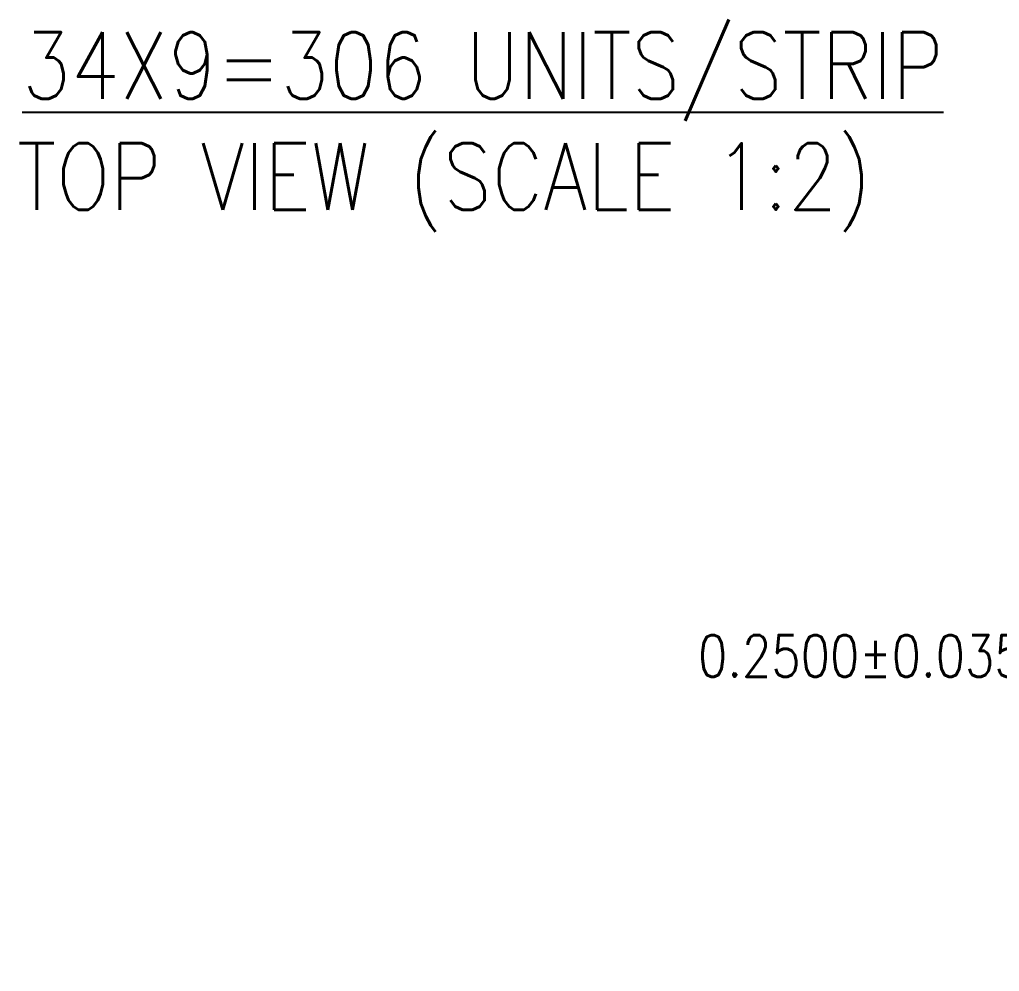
# Model space of a CAD drawing. Extents: x 98 to 785, y 88 to 514.
# Drawn here: x 417.1 to 476.7, y 146.4 to 204.3 of the extents above; entities that cross this region are included whole.
import ezdxf

# ---------------------------------------------------------------- set-up
doc = ezdxf.new("R2010")
doc.units = 0
doc.header["$LTSCALE"] = 12.7
doc.header["$MEASUREMENT"] = 0
doc.header["$PDMODE"] = 2
doc.layers.get('0').update_dxf_attribs({"linetype": 'CONTINUOUS'})
doc.layers.get('DEFPOINTS').update_dxf_attribs({"linetype": 'CONTINUOUS'})
doc.layers.add('SH-01_DIM', color=4, linetype='CONTINUOUS')
doc.layers.add('SH-01_NOTES', color=3, linetype='CONTINUOUS')
doc.styles.get("Standard").update_dxf_attribs({"font": 'simplex.shx', "width": 0.82})
doc.dimstyles.get("Standard").update_dxf_attribs({"dimtxt": 0.18, "dimasz": 0.18, "dimexe": 0.18, "dimexo": 0.0625, "dimgap": 0.09, "dimtad": 0, "dimtih": 1, "dimtoh": 1, "dimdec": 4, "dimzin": 0, "dimdsep": 46, "dimtxsty": 'STANDARD', "dimcen": 0.09, "dimadec": 0, "dimazin": 0, "dimtfac": 1, "dimtdec": 4, "dimtofl": 0, "dimtmove": 0, "dimatfit": 3, "dimfxl": 1, "dimtolj": 1, "dimtzin": 0, "dimarcsym": 0})

# ---------------------------------------------------------------- blocks, each defined once
blk = doc.blocks.new('_Open30')
at = {"color": 0, "lineweight": -2}
for p, q in [((-1, 0.268), (0, 0)), ((0, 0), (-1, -0.268)), ((0, 0), (-1, 0))]:
    blk.add_line(p, q, dxfattribs=at)
blk = doc.blocks.new('*D24')
at = {"layer": 'DEFPOINTS', "color": 0, "ltscale": 0.05, "transparency": 16777216}
for p in [(516.963, 148.213), (520.25, 146.409)]:
    blk.add_point(p, dxfattribs=at)
at = {"layer": 'SH-01_DIM', "ltscale": 0.05, "transparency": 16777216}
for p, q in [((482.08, 165.613), (485.255, 165.613)), ((485.255, 165.613), (514.179, 149.741)), ((520.25, 146.409), (516.963, 148.213))]:
    blk.add_line(p, q, dxfattribs=at)
at = {"layer": 'SH-01_DIM', "ltscale": 0.05, "transparency": 16777216, "xscale": 3.174999999999997, "yscale": 3.174999999999997, "zscale": 3.174999999999997, "rotation": 331.2444676164712}
blk.add_blockref('_Open30', (516.963, 148.213), dxfattribs=at)
at = {"layer": 'SH-01_DIM', "ltscale": 0.05, "transparency": 16777216, "insert": (468.474, 165.613), "char_height": 2.54, "attachment_point": 5}
blk.add_mtext('\\A1; 0.2500±0.0350', dxfattribs=at)

msp = doc.modelspace()

# ---------------------------------------------------------------- texts
at = {"layer": 'SH-01_NOTES'}
for s, width, p in [('%%U34X9=306 UNITS/STRIP', 0.854839, (417.23972, 199.51707)), ('TOP VIEW (SCALE 1:2)', 0.858238, (416.94258, 192.76707))]:
    msp.add_text(s, height=4.0499992, dxfattribs=dict(at, width=width)).set_placement(p)

# ---------------------------------------------------------------- dimensions: what is measured, and where the dimension line sits
at = {"layer": 'SH-01_DIM', "ltscale": 0.05}
dim = msp.add_radius_dim(center=(520.25006, 146.40927), mpoint=(516.9625, 148.2133), dimstyle='STANDARD', override={"dimscale": 25.4, "dimtxt": 0.1, "dimasz": 0.125, "dimexe": 0.1, "dimexo": 0.05, "dimgap": 0.03, "dimlfac": 0.066667, "dimzin": 1, "dimpost": ' <>\\X', "dimblk": 'Open30', "dimcen": -0.125, "dimclrd": 256, "dimclre": 256, "dimclrt": 256, "dimtol": 1, "dimlim": 0, "dimtp": 0.035, "dimtm": 0.035, "dimtofl": 1, "dimldrblk": 'Open30', "dimlwd": -1, "dimlwe": -1}, dxfattribs=at)
dim.commit()
dim.dimension.update_dxf_attribs({"geometry": '*D24', "text_midpoint": (468.47392, 165.6127), "dimtype": 132})

doc.saveas('drawing.dxf')
